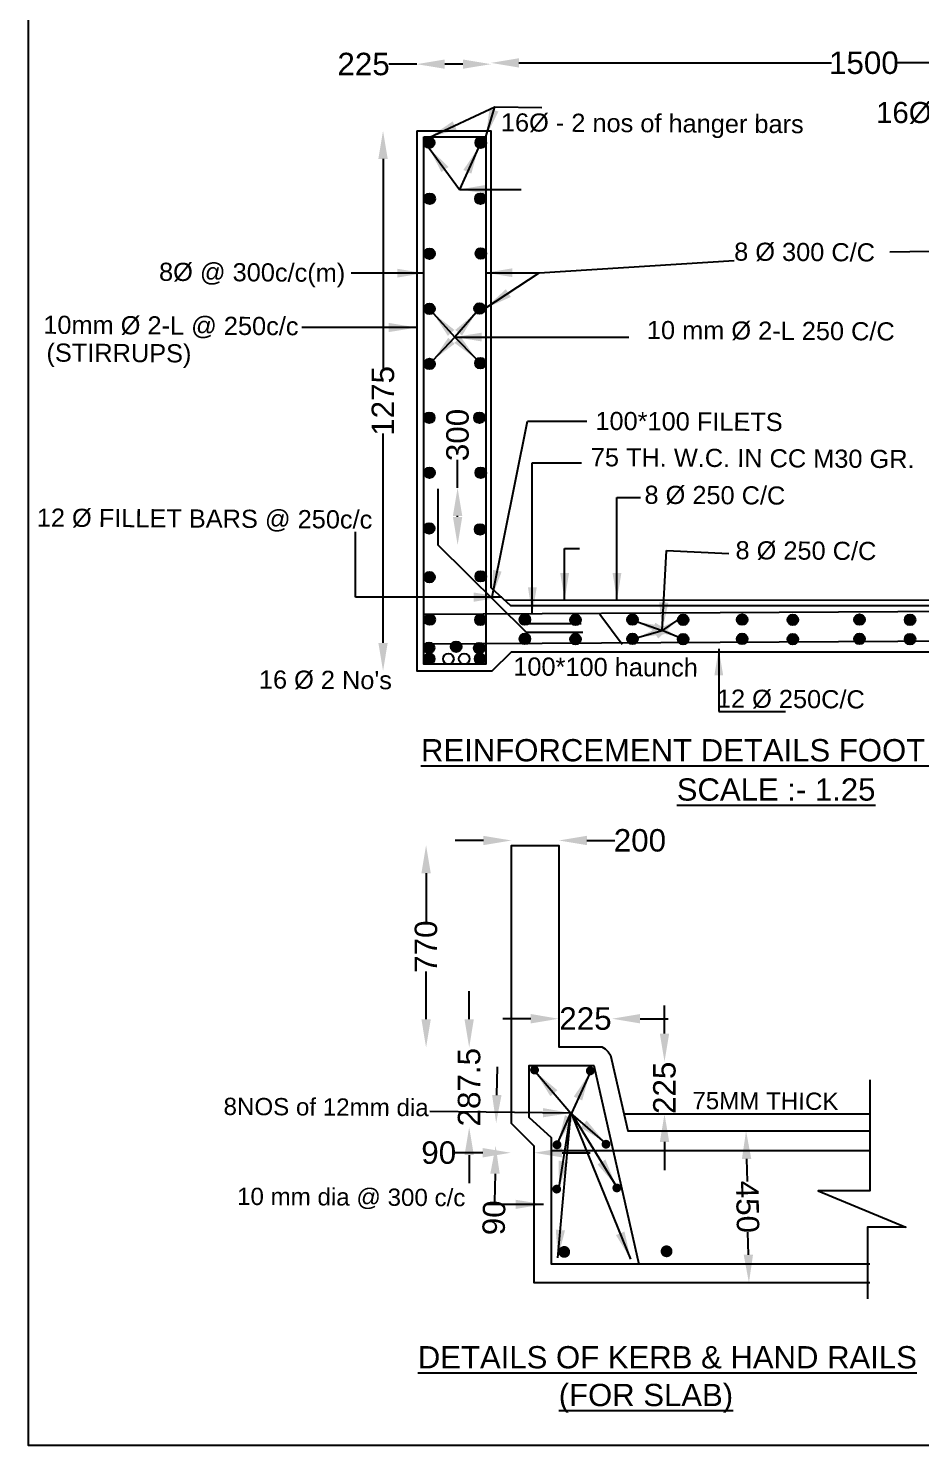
# Model space of a CAD drawing. Header units: millimetres. Extents: x 107893 to 120395, y 5183 to 13696.
# Drawn here: x 107893 to 111074, y 5183 to 10234 of the extents above; entities that cross this region are included whole.
import ezdxf

# ---------------------------------------------------------------- set-up
doc = ezdxf.new("R2010")
doc.units = ezdxf.units.MM
doc.header["$MEASUREMENT"] = 0
doc.layers.add('DRAWING', color=7, linetype='Continuous')
doc.layers.add('TEXT', color=7, linetype='Continuous')
doc.styles.get("Standard").update_dxf_attribs({"font": 'arial.ttf'})
doc.dimstyles.get("Standard").update_dxf_attribs({"dimtxt": 110, "dimasz": 100, "dimexe": 0.18, "dimexo": 0.0625, "dimgap": 0.09, "dimtad": 0, "dimdec": 0, "dimzin": 0, "dimdsep": 46, "dimtxsty": 'Standard', "dimcen": 0.09, "dimse1": 1, "dimse2": 1, "dimadec": 0, "dimazin": 0, "dimtfac": 1, "dimtdec": 0, "dimtofl": 0, "dimtmove": 0, "dimatfit": 3, "dimfxl": 1, "dimtolj": 1, "dimtzin": 0, "dimarcsym": 0})

# ---------------------------------------------------------------- blocks, each defined once
blk = doc.blocks.new('*D36')
at = {"layer": 'Defpoints', "color": 0}
for p in [(109277.3, 9868.3), (109157.2, 7943.6), (109277.3, 7943.6)]:
    blk.add_point(p, dxfattribs=at)
at = {"layer": 'TEXT', "color": 0, "lineweight": -2}
for p, q in [((109157.2, 9768.3), (109157.2, 9022.1)), ((109157.2, 8043.6), (109157.2, 8789.9))]:
    blk.add_line(p, q, dxfattribs=at)
at = {"layer": 'TEXT', "color": 0}
for points in [[(109140.5, 9768.3), (109173.8, 9768.3), (109157.2, 9868.3)], [(109140.5, 8043.6), (109173.8, 8043.6), (109157.2, 7943.6)]]:
    blk.add_solid(points, dxfattribs=at)
at = {"layer": 'TEXT', "color": 0, "insert": (109157.2, 8906), "char_height": 80, "attachment_point": 5, "rotation": 90}
blk.add_mtext('\\A1;1275', dxfattribs=at)
blk = doc.blocks.new('*D32')
at = {"layer": 'Defpoints', "color": 0}
for p in [(109413.4, 8596.3), (109423, 8596.3), (109415.4, 8392.9)]:
    blk.add_point(p, dxfattribs=at)
at = {"layer": 'TEXT', "color": 0, "lineweight": -2}
for p, q in [((109423, 8596.3), (109423, 8696.3)), ((109423, 8492.9), (109423, 8496.3))]:
    blk.add_line(p, q, dxfattribs=at)
at = {"layer": 'TEXT', "color": 0}
for points in [[(109406.3, 8496.3), (109439.6, 8496.3), (109423, 8596.3)], [(109406.3, 8492.9), (109439.6, 8492.9), (109423, 8392.9)]]:
    blk.add_solid(points, dxfattribs=at)
at = {"layer": 'TEXT', "color": 0, "insert": (109423, 8784.6), "char_height": 80, "attachment_point": 5, "rotation": 90}
blk.add_mtext('\\A1;300', dxfattribs=at)
blk = doc.blocks.new('*D39')
at = {"layer": 'Defpoints', "color": 0}
for p in [(109541.8, 10110.6), (109541.8, 9868.3), (112163.1, 9888.1)]:
    blk.add_point(p, dxfattribs=at)
at = {"layer": 'TEXT', "color": 0, "lineweight": -2}
for p, q in [((109641.8, 10110.6), (110755.4, 10110.6)), ((112063.1, 10110.6), (110986.7, 10110.6))]:
    blk.add_line(p, q, dxfattribs=at)
at = {"layer": 'TEXT', "color": 0}
for points in [[(109641.8, 10127.3), (109641.8, 10094), (109541.8, 10110.6)], [(112063.1, 10127.3), (112063.1, 10094), (112163.1, 10110.6)]]:
    blk.add_solid(points, dxfattribs=at)
at = {"layer": 'TEXT', "color": 0, "insert": (110871.1, 10110.6), "char_height": 80, "attachment_point": 5}
blk.add_mtext('\\A1;1500', dxfattribs=at)
blk = doc.blocks.new('*D35')
at = {"layer": 'Defpoints', "color": 0}
for p in [(109277.3, 10106.1), (109277.3, 9868.3), (109541.8, 9868.3)]:
    blk.add_point(p, dxfattribs=at)
at = {"layer": 'TEXT', "color": 0, "lineweight": -2}
for p, q in [((109277.3, 10106.1), (109177.3, 10106.1)), ((109441.8, 10106.1), (109377.3, 10106.1))]:
    blk.add_line(p, q, dxfattribs=at)
at = {"layer": 'TEXT', "color": 0}
for points in [[(109377.3, 10122.8), (109377.3, 10089.5), (109277.3, 10106.1)], [(109441.8, 10122.8), (109441.8, 10089.5), (109541.8, 10106.1)]]:
    blk.add_solid(points, dxfattribs=at)
at = {"layer": 'TEXT', "color": 0, "insert": (109087.8, 10106.1), "char_height": 80, "attachment_point": 5}
blk.add_mtext('\\A1;225', dxfattribs=at)
blk = doc.blocks.new('*D42')
at = {"layer": 'Defpoints', "color": 0}
for p in [(110446, 6304.6), (110456.3, 5763.3), (110461.4, 5763.4)]:
    blk.add_point(p, dxfattribs=at)
at = {"layer": 'TEXT', "color": 0, "lineweight": -2}
for p, q in [((110453, 6204.7), (110454.6, 6124)), ((110459.5, 5863.3), (110458, 5944.1))]:
    blk.add_line(p, q, dxfattribs=at)
at = {"layer": 'TEXT', "color": 0}
for points in [[(110469.7, 6205.1), (110436.4, 6204.4), (110451.2, 6304.7)], [(110476.1, 5863.7), (110442.8, 5863), (110461.4, 5763.4)]]:
    blk.add_solid(points, dxfattribs=at)
at = {"layer": 'TEXT', "color": 0, "insert": (110456.3, 6034), "char_height": 80, "attachment_point": 5, "rotation": 271.0811}
blk.add_mtext('\\A1;450', dxfattribs=at)
blk = doc.blocks.new('*D43')
at = {"layer": 'Defpoints', "color": 0}
for p in [(109612.9, 6250.8), (109612.9, 6226.8), (109695.5, 6250.8)]:
    blk.add_point(p, dxfattribs=at)
at = {"layer": 'TEXT', "color": 0, "lineweight": -2}
for p, q in [((109512.9, 6226.8), (109412.9, 6226.8)), ((109795.5, 6226.8), (109895.5, 6226.8))]:
    blk.add_line(p, q, dxfattribs=at)
at = {"layer": 'TEXT', "color": 0}
for points in [[(109512.9, 6243.5), (109512.9, 6210.1), (109612.9, 6226.8)], [(109795.5, 6243.5), (109795.5, 6210.1), (109695.5, 6226.8)]]:
    blk.add_solid(points, dxfattribs=at)
at = {"layer": 'TEXT', "color": 0, "insert": (109355.7, 6226.8), "char_height": 80, "attachment_point": 5}
blk.add_mtext('\\A1;90', dxfattribs=at)
blk = doc.blocks.new('*D44')
at = {"layer": 'Defpoints', "color": 0}
for p in [(109614.7, 6331.2), (109558.6, 6252.1), (109612.9, 6250.8)]:
    blk.add_point(p, dxfattribs=at)
at = {"layer": 'TEXT', "color": 0, "lineweight": -2}
for p, q in [((109562.7, 6432.4), (109565, 6532.4)), ((109556.4, 6152.1), (109554.1, 6052.1))]:
    blk.add_line(p, q, dxfattribs=at)
at = {"layer": 'TEXT', "color": 0}
for points in [[(109546, 6432.8), (109579.4, 6432), (109560.4, 6332.4)], [(109539.7, 6152.5), (109573, 6151.7), (109558.6, 6252.1)]]:
    blk.add_solid(points, dxfattribs=at)
at = {"layer": 'TEXT', "color": 0, "insert": (109552.8, 5994.9), "char_height": 80, "attachment_point": 5, "rotation": 88.7018}
blk.add_mtext('\\A1;90', dxfattribs=at)
blk = doc.blocks.new('*D40')
at = {"layer": 'Defpoints', "color": 0}
for p in [(109451.5, 6602.3), (109464.3, 6602.3), (109451.5, 6318.4)]:
    blk.add_point(p, dxfattribs=at)
at = {"layer": 'TEXT', "color": 0, "lineweight": -2}
for p, q in [((109464.3, 6702.3), (109464.3, 6802.3)), ((109464.3, 6218.4), (109464.3, 6118.4))]:
    blk.add_line(p, q, dxfattribs=at)
at = {"layer": 'TEXT', "color": 0}
for points in [[(109447.6, 6702.3), (109480.9, 6702.3), (109464.3, 6602.3)], [(109447.6, 6218.4), (109480.9, 6218.4), (109464.3, 6318.4)]]:
    blk.add_solid(points, dxfattribs=at)
at = {"layer": 'TEXT', "color": 0, "insert": (109464.3, 6460.4), "char_height": 80, "attachment_point": 5, "rotation": 90}
blk.add_mtext('\\A1;287.5', dxfattribs=at)
blk = doc.blocks.new('*D45')
at = {"layer": 'Defpoints', "color": 0}
for p in [(109783.7, 6704.4), (109973.7, 6704.4), (109973.7, 6704.4)]:
    blk.add_point(p, dxfattribs=at)
at = {"layer": 'TEXT', "color": 0, "lineweight": -2}
for p, q in [((109683.7, 6704.4), (109583.7, 6704.4)), ((110073.7, 6704.4), (110173.7, 6704.4))]:
    blk.add_line(p, q, dxfattribs=at)
at = {"layer": 'TEXT', "color": 0}
for points in [[(109683.7, 6721.1), (109683.7, 6687.7), (109783.7, 6704.4)], [(110073.7, 6721.1), (110073.7, 6687.7), (109973.7, 6704.4)]]:
    blk.add_solid(points, dxfattribs=at)
at = {"layer": 'TEXT', "color": 0, "insert": (109878.7, 6704.4), "char_height": 80, "attachment_point": 5}
blk.add_mtext('\\A1;225', dxfattribs=at)
blk = doc.blocks.new('*D46')
at = {"layer": 'Defpoints', "color": 0}
for p in [(110160.5, 6551.3), (110162.1, 6551.3), (110162.1, 6365.1)]:
    blk.add_point(p, dxfattribs=at)
at = {"layer": 'TEXT', "color": 0, "lineweight": -2}
for p, q in [((110160.5, 6651.3), (110160.5, 6751.3)), ((110160.5, 6265.1), (110160.5, 6165.1))]:
    blk.add_line(p, q, dxfattribs=at)
at = {"layer": 'TEXT', "color": 0}
for points in [[(110143.8, 6651.3), (110177.2, 6651.3), (110160.5, 6551.3)], [(110143.8, 6265.1), (110177.2, 6265.1), (110160.5, 6365.1)]]:
    blk.add_solid(points, dxfattribs=at)
at = {"layer": 'TEXT', "color": 0, "insert": (110160.5, 6458.2), "char_height": 80, "attachment_point": 5, "rotation": 90}
blk.add_mtext('\\A1;225', dxfattribs=at)
blk = doc.blocks.new('*D41')
at = {"layer": 'Defpoints', "color": 0}
for p in [(109310.6, 7323), (109464.3, 7323), (109464.3, 6602.3)]:
    blk.add_point(p, dxfattribs=at)
at = {"layer": 'TEXT', "color": 0, "lineweight": -2}
for p, q in [((109310.6, 7223), (109310.6, 7049.2)), ((109310.6, 6702.3), (109310.6, 6873.1))]:
    blk.add_line(p, q, dxfattribs=at)
at = {"layer": 'TEXT', "color": 0}
for points in [[(109294, 7223), (109327.3, 7223), (109310.6, 7323)], [(109294, 6702.3), (109327.3, 6702.3), (109310.6, 6602.3)]]:
    blk.add_solid(points, dxfattribs=at)
at = {"layer": 'TEXT', "color": 0, "insert": (109310.6, 6961.2), "char_height": 80, "attachment_point": 5, "rotation": 90}
blk.add_mtext('\\A1;770', dxfattribs=at)
blk = doc.blocks.new('*D47')
at = {"layer": 'Defpoints', "color": 0}
for p in [(109783.7, 7339.6), (109614.7, 7322), (109783.7, 7322)]:
    blk.add_point(p, dxfattribs=at)
at = {"layer": 'TEXT', "color": 0, "lineweight": -2}
for p, q in [((109514.7, 7339.6), (109414.7, 7339.6)), ((109883.7, 7339.6), (109983.7, 7339.6))]:
    blk.add_line(p, q, dxfattribs=at)
at = {"layer": 'TEXT', "color": 0}
for points in [[(109514.7, 7356.2), (109514.7, 7322.9), (109614.7, 7339.6)], [(109883.7, 7356.2), (109883.7, 7322.9), (109783.7, 7339.6)]]:
    blk.add_solid(points, dxfattribs=at)
at = {"layer": 'TEXT', "color": 0, "insert": (110072.8, 7339.6), "char_height": 80, "attachment_point": 5}
blk.add_mtext('\\A1;200', dxfattribs=at)

msp = doc.modelspace()

# ---------------------------------------------------------------- hatches: boundary and pattern name
at = {"layer": 'DRAWING'}
h = msp.add_hatch(color=256, dxfattribs=at)
h.paths.add_polyline_path([(109340.7, 9826.2, 0.183648), (109335.9, 9838.7), (109307.6, 9838.7, 0.106401), (109303.6, 9831.8), (109303.6, 9820.5, 0.85914)])
h.paths.add_polyline_path([(109307.6, 9838.7), (109335.9, 9838.7, 0.449154)])
h = msp.add_hatch(color=256, dxfattribs=at)
h.paths.add_polyline_path([(109524.1, 9826.2, 0.183648), (109519.3, 9838.7), (109491, 9838.7, 0.106401), (109487.1, 9831.8), (109487.1, 9820.5, 0.85914)])
h.paths.add_polyline_path([(109491, 9838.7), (109519.3, 9838.7, 0.449154)])
h = msp.add_hatch(color=256, dxfattribs=at)
h.paths.add_polyline_path([(109342.6, 9626.7, 0.183648), (109337.8, 9639.3), (109309.5, 9639.3, 0.106401), (109305.5, 9632.3), (109305.5, 9621, 0.85914)])
h.paths.add_polyline_path([(109309.5, 9639.3), (109337.8, 9639.3, 0.449154)])
h = msp.add_hatch(color=256, dxfattribs=at)
h.paths.add_polyline_path([(109523.2, 9626.7, 0.183648), (109518.4, 9639.3), (109490, 9639.3, 0.106401), (109486.1, 9632.3), (109486.1, 9621, 0.85914)])
h.paths.add_polyline_path([(109490, 9639.3), (109518.4, 9639.3, 0.449154)])
h = msp.add_hatch(color=256, dxfattribs=at)
h.paths.add_polyline_path([(109341.7, 9430.7, 0.183648), (109336.9, 9443.3), (109308.5, 9443.3, 0.106401), (109304.6, 9436.3), (109304.6, 9425, 0.85914)])
h.paths.add_polyline_path([(109308.5, 9443.3), (109336.9, 9443.3, 0.449154)])
h = msp.add_hatch(color=256, dxfattribs=at)
h.paths.add_polyline_path([(109525.1, 9431.6, 0.183648), (109520.3, 9444.2), (109492, 9444.2, 0.106401), (109488, 9437.3), (109488, 9426, 0.85914)])
h.paths.add_polyline_path([(109492, 9444.2), (109520.3, 9444.2, 0.449154)])
h = msp.add_hatch(color=256, dxfattribs=at)
h.paths.add_polyline_path([(109341.7, 9234.3, 0.183648), (109336.9, 9246.9), (109308.5, 9246.9, 0.106401), (109304.6, 9240), (109304.6, 9228.7, 0.85914)])
h.paths.add_polyline_path([(109308.5, 9246.9), (109336.9, 9246.9, 0.449154)])
h = msp.add_hatch(color=256, dxfattribs=at)
h.paths.add_polyline_path([(109520.3, 9235.3, 0.183648), (109515.5, 9247.9), (109487.2, 9247.9, 0.106401), (109483.2, 9240.9), (109483.2, 9229.6, 0.85914)])
h.paths.add_polyline_path([(109487.2, 9247.9), (109515.5, 9247.9, 0.449154)])
h = msp.add_hatch(color=256, dxfattribs=at)
h.paths.add_polyline_path([(109341.7, 9037.7, 0.183648), (109336.9, 9050.3), (109308.5, 9050.3, 0.106401), (109304.6, 9043.4), (109304.6, 9032.1, 0.85914)])
h.paths.add_polyline_path([(109308.5, 9050.3), (109336.9, 9050.3, 0.449154)])
h = msp.add_hatch(color=256, dxfattribs=at)
h.paths.add_polyline_path([(109523.2, 9040.6, 0.183648), (109518.4, 9053.2), (109490, 9053.2, 0.106401), (109486.1, 9046.2), (109486.1, 9034.9, 0.85914)])
h.paths.add_polyline_path([(109490, 9053.2), (109518.4, 9053.2, 0.449154)])
h = msp.add_hatch(color=256, dxfattribs=at)
h.paths.add_polyline_path([(109341, 8846.2, 0.183648), (109336.2, 8858.8), (109307.9, 8858.8, 0.106401), (109304, 8851.9), (109304, 8840.6, 0.85914)])
h.paths.add_polyline_path([(109307.9, 8858.8), (109336.2, 8858.8, 0.449154)])
h = msp.add_hatch(color=256, dxfattribs=at)
h.paths.add_polyline_path([(109519.6, 8846.2, 0.183648), (109514.8, 8858.8), (109486.4, 8858.8, 0.106401), (109482.5, 8851.9), (109482.5, 8840.6, 0.85914)])
h.paths.add_polyline_path([(109486.4, 8858.8), (109514.8, 8858.8, 0.449154)])
h = msp.add_hatch(color=256, dxfattribs=at)
h.paths.add_polyline_path([(109341.6, 8650.2, 0.183648), (109336.8, 8662.8), (109308.5, 8662.8, 0.106401), (109304.6, 8655.9), (109304.6, 8644.6, 0.85914)])
h.paths.add_polyline_path([(109308.5, 8662.8), (109336.8, 8662.8, 0.449154)])
h = msp.add_hatch(color=256, dxfattribs=at)
h.paths.add_polyline_path([(109524.4, 8650.2, 0.183648), (109519.6, 8662.8), (109491.2, 8662.8, 0.106401), (109487.3, 8655.9), (109487.3, 8644.6, 0.85914)])
h.paths.add_polyline_path([(109491.2, 8662.8), (109519.6, 8662.8, 0.449154)])
h = msp.add_hatch(color=256, dxfattribs=at)
h.paths.add_polyline_path([(109340.5, 8451.8, 0.183648), (109335.7, 8464.4), (109307.3, 8464.4, 0.106401), (109303.4, 8457.4), (109303.4, 8446.1, 0.85914)])
h.paths.add_polyline_path([(109307.3, 8464.4), (109335.7, 8464.4, 0.449154)])
h = msp.add_hatch(color=256, dxfattribs=at)
h.paths.add_polyline_path([(109522, 8448.2, 0.183648), (109517.2, 8460.8), (109488.8, 8460.8, 0.106401), (109484.9, 8453.8), (109484.9, 8442.5, 0.85914)])
h.paths.add_polyline_path([(109488.8, 8460.8), (109517.2, 8460.8, 0.449154)])
h = msp.add_hatch(color=256, dxfattribs=at)
h.paths.add_polyline_path([(109341.7, 8277.9, 0.183648), (109336.9, 8290.5), (109308.5, 8290.5, 0.106401), (109304.6, 8283.5), (109304.6, 8272.2, 0.85914)])
h.paths.add_polyline_path([(109308.5, 8290.5), (109336.9, 8290.5, 0.449154)])
h = msp.add_hatch(color=256, dxfattribs=at)
h.paths.add_polyline_path([(109524.4, 8280.9, 0.183648), (109519.6, 8293.5), (109491.2, 8293.5, 0.106401), (109487.3, 8286.5), (109487.3, 8275.2, 0.85914)])
h.paths.add_polyline_path([(109491.2, 8293.5), (109519.6, 8293.5, 0.449154)])
h = msp.add_hatch(color=256, dxfattribs=at)
h.paths.add_polyline_path([(109342.7, 8126.7, 0.183648), (109337.9, 8139.3), (109309.5, 8139.3, 0.106401), (109305.6, 8132.4), (109305.6, 8121.1, 0.85914)])
h.paths.add_polyline_path([(109309.5, 8139.3), (109337.9, 8139.3, 0.449154)])
h = msp.add_hatch(color=256, dxfattribs=at)
h.paths.add_polyline_path([(109522.9, 8126, 0.183648), (109518.1, 8138.6), (109489.8, 8138.6, 0.106401), (109485.9, 8131.6), (109485.9, 8120.3, 0.85914)])
h.paths.add_polyline_path([(109489.8, 8138.6), (109518.1, 8138.6, 0.449154)])
h = msp.add_hatch(color=256, dxfattribs=at)
h.paths.add_polyline_path([(109682, 8126.7, 0.183648), (109677.2, 8139.3), (109648.9, 8139.3, 0.106401), (109644.9, 8132.4), (109644.9, 8121.1, 0.85914)])
h.paths.add_polyline_path([(109648.9, 8139.3), (109677.2, 8139.3, 0.449154)])
h = msp.add_hatch(color=256, dxfattribs=at)
h.paths.add_polyline_path([(109862.3, 8126, 0.183648), (109857.5, 8138.6), (109829.1, 8138.6, 0.106401), (109825.2, 8131.6), (109825.2, 8120.3, 0.85914)])
h.paths.add_polyline_path([(109829.1, 8138.6), (109857.5, 8138.6, 0.449154)])
h = msp.add_hatch(color=256, dxfattribs=at)
h.paths.add_polyline_path([(110065.5, 8126.7, 0.183648), (110060.7, 8139.3), (110032.4, 8139.3, 0.106401), (110028.4, 8132.4), (110028.4, 8121.1, 0.85914)])
h.paths.add_polyline_path([(110032.4, 8139.3), (110060.7, 8139.3, 0.449154)])
h = msp.add_hatch(color=256, dxfattribs=at)
h.paths.add_polyline_path([(110245.8, 8126, 0.183648), (110241, 8138.6), (110212.6, 8138.6, 0.106401), (110208.7, 8131.6), (110208.7, 8120.3, 0.85914)])
h.paths.add_polyline_path([(110212.6, 8138.6), (110241, 8138.6, 0.449154)])
h = msp.add_hatch(color=256, dxfattribs=at)
h.paths.add_polyline_path([(110456.5, 8126.7, 0.183648), (110451.7, 8139.3), (110423.3, 8139.3, 0.106401), (110419.4, 8132.4), (110419.4, 8121.1, 0.85914)])
h.paths.add_polyline_path([(110423.3, 8139.3), (110451.7, 8139.3, 0.449154)])
h = msp.add_hatch(color=256, dxfattribs=at)
h.paths.add_polyline_path([(110636.7, 8126, 0.183648), (110631.9, 8138.6), (110603.6, 8138.6, 0.106401), (110599.6, 8131.6), (110599.6, 8120.3, 0.85914)])
h.paths.add_polyline_path([(110603.6, 8138.6), (110631.9, 8138.6, 0.449154)])
h = msp.add_hatch(color=256, dxfattribs=at)
h.paths.add_polyline_path([(110874.4, 8126.7, 0.183648), (110869.6, 8139.3), (110841.3, 8139.3, 0.106401), (110837.4, 8132.4), (110837.4, 8121.1, 0.85914)])
h.paths.add_polyline_path([(110841.3, 8139.3), (110869.6, 8139.3, 0.449154)])
h = msp.add_hatch(color=256, dxfattribs=at)
h.paths.add_polyline_path([(111054.7, 8126, 0.183648), (111049.9, 8138.6), (111021.5, 8138.6, 0.106401), (111017.6, 8131.6), (111017.6, 8120.3, 0.85914)])
h.paths.add_polyline_path([(111021.5, 8138.6), (111049.9, 8138.6, 0.449154)])
h = msp.add_hatch(color=256, dxfattribs=at)
h.paths.add_polyline_path([(109303, 8020.7, 0.85914), (109340.1, 8026.3, 0.186928), (109335.1, 8039.1), (109306.9, 8038.9, 0.106793), (109303, 8031.9)])
h.paths.add_polyline_path([(109335.1, 8039.1, 0.444884), (109306.9, 8038.9)])
h = msp.add_hatch(color=256, dxfattribs=at)
h.paths.add_polyline_path([(109434.4, 8039.6, 0.576652), (109401.6, 8039.4)])
h.paths.add_polyline_path([(109401.6, 8039.4, 0.130503), (109399.1, 8030, 1), (109437, 8030, 0.133335), (109434.4, 8039.6)])
for points in [[(109500.3, 8005.8, -0.034559), (109502.9, 8005.9, 0.374296), (109519.2, 8024.7, 0.23987), (109511.4, 8040.1), (109489, 8039.9, 0.236928), (109481.3, 8024.7, 0.414214)], [(109511.4, 8040.1, 0.328437), (109489, 8039.9)], [(109340.9, 7987, 1), (109303, 7987, 0.374296), (109319.3, 7968.2), (109324.6, 7968.2, 0.374296)], [(109483.9, 7987, 0.374296), (109500.3, 7968.2), (109505.5, 7968.2, 0.374296), (109521.9, 7987, 0.414214), (109502.9, 8005.9, -0.034559), (109500.3, 8005.8, 0.374296)]]:
    msp.add_hatch(color=256, dxfattribs=at).paths.add_polyline_path(points)
h = msp.add_hatch(color=256, dxfattribs=at)
h.paths.add_polyline_path([(109682, 8057.9, 0.183648), (109677.2, 8070.5), (109648.9, 8070.5, 0.106401), (109644.9, 8063.5), (109644.9, 8052.2, 0.85914)])
h.paths.add_polyline_path([(109648.9, 8070.5), (109677.2, 8070.5, 0.449154)])
h = msp.add_hatch(color=256, dxfattribs=at)
h.paths.add_polyline_path([(109862.3, 8057.1, 0.183648), (109857.5, 8069.7), (109829.1, 8069.7, 0.106401), (109825.2, 8062.8), (109825.2, 8051.5, 0.85914)])
h.paths.add_polyline_path([(109829.1, 8069.7), (109857.5, 8069.7, 0.449154)])
h = msp.add_hatch(color=256, dxfattribs=at)
h.paths.add_polyline_path([(110065.5, 8057.9, 0.183648), (110060.7, 8070.5), (110032.4, 8070.5, 0.106401), (110028.4, 8063.5), (110028.4, 8052.2, 0.85914)])
h.paths.add_polyline_path([(110032.4, 8070.5), (110060.7, 8070.5, 0.449154)])
h = msp.add_hatch(color=256, dxfattribs=at)
h.paths.add_polyline_path([(110245.8, 8057.1, 0.183648), (110241, 8069.7), (110212.6, 8069.7, 0.106401), (110208.7, 8062.8), (110208.7, 8051.5, 0.85914)])
h.paths.add_polyline_path([(110212.6, 8069.7), (110241, 8069.7, 0.449154)])
h = msp.add_hatch(color=256, dxfattribs=at)
h.paths.add_polyline_path([(110456.5, 8057.9, 0.183648), (110451.7, 8070.5), (110423.3, 8070.5, 0.106401), (110419.4, 8063.5), (110419.4, 8052.2, 0.85914)])
h.paths.add_polyline_path([(110423.3, 8070.5), (110451.7, 8070.5, 0.449154)])
h = msp.add_hatch(color=256, dxfattribs=at)
h.paths.add_polyline_path([(110636.7, 8057.1, 0.183648), (110631.9, 8069.7), (110603.6, 8069.7, 0.106401), (110599.6, 8062.8), (110599.6, 8051.5, 0.85914)])
h.paths.add_polyline_path([(110603.6, 8069.7), (110631.9, 8069.7, 0.449154)])
h = msp.add_hatch(color=256, dxfattribs=at)
h.paths.add_polyline_path([(110874.4, 8057.9, 0.183648), (110869.6, 8070.5), (110841.3, 8070.5, 0.106401), (110837.4, 8063.5), (110837.4, 8052.2, 0.85914)])
h.paths.add_polyline_path([(110841.3, 8070.5), (110869.6, 8070.5, 0.449154)])
h = msp.add_hatch(color=256, dxfattribs=at)
h.paths.add_polyline_path([(111054.7, 8057.1, 0.183648), (111049.9, 8069.7), (111021.5, 8069.7, 0.106401), (111017.6, 8062.8), (111017.6, 8051.5, 0.85914)])
h.paths.add_polyline_path([(111021.5, 8069.7), (111049.9, 8069.7, 0.449154)])

# ---------------------------------------------------------------- linework, layer by layer
for points in [[(109277.3, 9868.3), (109541.8, 9868.3), (109541.8, 8241.3), (109611.3, 8177.3), (112096.6, 8177.3)], [(109277.3, 9868.3), (109277.3, 7943.6), (109546.2, 7943.6), (109615, 8012.3), (112100.8, 8012.3)], [(111817, 9450.7), (110963.2, 9436.6)], [(109714.1, 9362.9), (110408.6, 9405.9)], [(109669.5, 9133.6), (110032.8, 9133.6)], [(109352.4, 8592.5), (109352.4, 8392.9), (109667.5, 8082.1), (109869.8, 8082.1)], [(109589.4, 8197.4), (112119.9, 8196.4)], [(109929.5, 8146.5), (110009.6, 8038.9)], [(109666.1, 8113.2), (109863.6, 8113.2)], [(110354.1, 7798.9), (110591.4, 7798.9)], [(110892.3, 5763.3), (109695.5, 5763.3), (109695.5, 6250.8), (109614.7, 6331.2), (109614.7, 7322), (109783.7, 7322), (109783.7, 6604.4), (109920.1, 6604.4), (109936.6, 6603.8), (109949.5, 6596.7), (109959.3, 6586.4), (109968, 6575.1), (109972.1, 6559.2), (110030.2, 6304.6), (110890.6, 6304.6)], [(110892.3, 5829.9), (109757.9, 5829.9), (109757.9, 6279.4), (109678.1, 6352.3), (109678.1, 6537.2), (109909, 6537.2), (110068.7, 5829.9)], [(110016.4, 6365.1), (110890.6, 6365.1)], [(109757.9, 6235.3), (110890.6, 6235.3)]]:
    msp.add_lwpolyline(points, dxfattribs=at)
for points in [[(109303, 9846.6), (109523.4, 9846.6), (109523.4, 7968.2), (109303, 7968.2)], [(109303, 8146.5), (112470.6, 8164.1), (112470.6, 8056.5), (109303, 8038.9)]]:
    msp.add_lwpolyline(points, close=True, dxfattribs=at)
for points, const_width in [([(109689.3, 6521.7, 1), (109705, 6521.7, 1)], 15.7), ([(109888, 6518.6, 1), (109903.7, 6518.6, 1)], 15.7), ([(109769.4, 6255.1, 1), (109785.1, 6255.1, 1)], 15.7), ([(109944.2, 6257.2, 1), (109959.9, 6257.2, 1)], 15.7), ([(109768.4, 6097.2, 1), (109784.1, 6097.2, 1)], 15.7), ([(109982.7, 6101.3, 1), (109998.4, 6101.3, 1)], 15.7), ([(109792.6, 5873.4, 1), (109813.6, 5873.4, 1)], 21.1), ([(110157.4, 5875.6, 1), (110178.4, 5875.6, 1)], 21.1)]:
    msp.add_lwpolyline(points, format="xyb", close=True, dxfattribs=dict(at, const_width=const_width))
for centre in [(109321.7, 9826.2), (109505.2, 9826.2), (109323.6, 9626.7), (109504.2, 9626.7), (109322.7, 9430.7), (109506.1, 9431.6), (109322.7, 9234.3), (109501.3, 9235.3), (109322.7, 9037.7), (109504.2, 9040.6), (109322.1, 8846.2), (109500.6, 8846.2), (109322.7, 8650.2), (109505.4, 8650.2), (109321.5, 8451.8), (109503, 8448.2), (109322.7, 8277.9), (109505.4, 8280.9), (109323.7, 8126.7), (109504, 8126), (109663, 8126.7), (109843.3, 8126), (110046.5, 8126.7), (110226.8, 8126), (110437.5, 8126.7), (110617.7, 8126), (110855.5, 8126.7), (111035.7, 8126), (109321.1, 8026.3), (109418, 8030), (109500.3, 8024.7), (109663, 8057.9), (109843.3, 8057.1), (110046.5, 8057.9), (110226.8, 8057.1), (110437.5, 8057.9), (110617.7, 8057.1), (110855.5, 8057.9), (111035.7, 8057.1), (109322, 7987), (109390.2, 7987), (109446.6, 7987), (109502.9, 7987)]:
    msp.add_circle(centre, 19, dxfattribs=at)
at = {"layer": 'TEXT'}
msp.add_lwpolyline([(107892.9, 13696.5), (120395.3, 13696.5), (120395.3, 5183), (107892.9, 5183)], close=True, dxfattribs=at)
msp.add_lwpolyline([(110892.5, 6487.1), (110892.5, 6091), (110708.7, 6091), (111020.6, 5961), (110884.3, 5961), (110884.3, 5706.4)], dxfattribs=at)

# ---------------------------------------------------------------- texts
at = {"layer": 'DRAWING'}
for s, height, p in [('16Ø - 2 nos of hanger bars', 64.649, (109577.2, 9866.5)), ('8 Ø 300 C/C', 64.649, (110408.6, 9405.9)), ('8Ø @ 300c/c(m)', 64.649, (108358.6, 9334)), ('10mm Ø 2-L @ 250c/c ', 64.649, (107946, 9145.3)), ('10 mm Ø 2-L 250 C/C', 64.649, (110097.6, 9126.6)), ('(STIRRUPS)', 64.65, (107957.3, 9046.1)), ('100*100 FILETS', 64.649, (109913.9, 8802.6)), ('75 TH. W.C. IN CC M30 GR.', 64.649, (109897.6, 8673.3)), ('8 Ø 250 C/C', 64.649, (110088.9, 8539.4)), ('12 Ø FILLET BARS @ 250c/c ', 64.649, (107922.9, 8458.1)), ('8 Ø 250 C/C', 64.649, (110413.4, 8341.8)), ('100*100 haunch', 64.649, (109621.3, 7927.4)), ("16 Ø 2 No's", 64.649, (108714.6, 7881.2)), ('12 Ø 250C/C', 64.649, (110347.1, 7813.1)), ('8NOS of 12mm dia ', 61.565, (108588.5, 6361.4)), ('75MM THICK', 61.56, (110259.6, 6382.2)), ('10 mm dia @ 300 c/c', 61.565, (108636.7, 6040.9))]:
    msp.add_text(s, height=height, rotation=359.6571, dxfattribs=at).set_placement(p)
at = {"layer": 'TEXT'}
for s, height, p in [('16Ø - 2 nos of hanger bars', 75.179, (110914.4, 9896.2)), ('%%UREINFORCEMENT DETAILS FOOT BRIDGE SLAB', 79.305, (109292.5, 7621.6)), ('%%USCALE :- 1.25', 79.305, (110204.1, 7481.6)), ('%%UDETAILS OF KERB & HAND RAILS', 79.305, (109281.2, 5458.4)), ('%%U(FOR SLAB)', 79.305, (109783.4, 5323.9))]:
    msp.add_text(s, height=height, dxfattribs=at).set_placement(p)

# ---------------------------------------------------------------- dimensions: what is measured, and where the dimension line sits
dim = msp.add_linear_dim(base=(109277.3, 10106.1), p1=(109541.8, 9868.3), p2=(109277.3, 9868.3), text='225', dimstyle='Standard', override={"dimtxt": 80, "dimfxl": 2000}, dxfattribs=at)
dim.commit()
dim.dimension.update_dxf_attribs({"geometry": '*D35', "text_midpoint": (109087.8, 10106.1)})
dim = msp.add_linear_dim(base=(109541.8, 10110.6), p1=(112163.1, 9888.1), p2=(109541.8, 9868.3), text='1500', dimstyle='Standard', override={"dimtxt": 80, "dimfxl": 2000}, dxfattribs=at)
dim.commit()
dim.dimension.update_dxf_attribs({"geometry": '*D39', "text_midpoint": (110871.1, 10110.6), "dimtype": 160})
for base, p1, p2, text, picture, middle in [((109157.2, 7943.6), (109277.3, 9868.3), (109277.3, 7943.6), '1275', '*D36', (109157.2, 8906)), ((109423, 8596.3), (109415.4, 8392.9), (109413.4, 8596.3), '300', '*D32', (109423, 8784.6))]:
    dim = msp.add_linear_dim(base=base, p1=p1, p2=p2, angle=90, text=text, dimstyle='Standard', override={"dimtxt": 80, "dimfxl": 2000}, dxfattribs=at)
    dim.commit()
    dim.dimension.update_dxf_attribs({"geometry": picture, "text_midpoint": middle})
for p1, p2, distance, text, picture, middle in [((109614.7, 7322), (109783.7, 7322), 17.6, '200', '*D47', (110072.8, 7339.6)), ((109451.5, 6318.4), (109451.5, 6602.3), -12.8, '287.5', '*D40', (109464.3, 6460.4)), ((109783.7, 6704.4), (109973.7, 6704.4), 0, '225', '*D45', (109878.7, 6704.4)), ((110162.1, 6365.1), (110162.1, 6551.3), 1.6, '225', '*D46', (110160.5, 6458.2)), ((109614.7, 6331.2), (109612.9, 6250.8), -54.3, '90', '*D44', (109552.8, 5994.9)), ((109695.5, 6250.8), (109612.9, 6250.8), 24.1, '90', '*D43', (109355.7, 6226.8)), ((110446, 6304.6), (110456.3, 5763.3), 5.1, '450', '*D42', (110456.3, 6034))]:
    dim = msp.add_aligned_dim(p1=p1, p2=p2, distance=distance, text=text, dimstyle='Standard', override={"dimtxt": 80, "dimfxl": 2000}, dxfattribs=at)
    dim.commit()
    dim.dimension.update_dxf_attribs({"geometry": picture, "text_midpoint": middle})
dim = msp.add_linear_dim(base=(109310.6, 7323), p1=(109464.3, 6602.3), p2=(109464.3, 7323), angle=90, text='770', dimstyle='Standard', override={"dimtxt": 80, "dimfxl": 2000}, dxfattribs=at)
dim.commit()
dim.dimension.update_dxf_attribs({"geometry": '*D41', "text_midpoint": (109310.6, 6961.2), "dimtype": 161})

# ---------------------------------------------------------------- leaders
at = {"layer": 'DRAWING'}
for points, override in [([(109321.7, 9845.1), (109556, 9953.7)], {"dimgap": 0.09, "dimtad": 0}), ([(109523.4, 9846.6), (109556, 9953.7), (109722.7, 9951.1)], {"dimgap": 0.09, "dimtad": 0}), ([(109321.7, 9807.2), (109429.2, 9660)], {"dimasz": 95, "dimgap": 0.09, "dimtad": 0, "dimfxl": 2000, "dimarcsym": 1}), ([(109497.3, 9808.9), (109429.2, 9660)], {"dimasz": 95, "dimgap": 0.09, "dimtad": 0, "dimfxl": 2000, "dimarcsym": 1}), ([(109429.2, 9660), (109649.2, 9660)], {"dimasz": 95, "dimgap": 0.09, "dimtad": 0, "dimfxl": 2000, "dimarcsym": 1}), ([(109303, 9361.3), (109043.5, 9361.3)], {"dimasz": 95, "dimgap": 0.09, "dimtad": 0, "dimfxl": 2000, "dimarcsym": 1}), ([(109520.3, 9235.3), (109714.1, 9362.9)], {"dimgap": 0.09, "dimtad": 0}), ([(109523.4, 9362.9), (109714.1, 9362.9)], {"dimasz": 95, "dimgap": 0.09, "dimtad": 0, "dimfxl": 2000, "dimarcsym": 1}), ([(109335.9, 9218.9), (109413.5, 9133.6)], {"dimasz": 95, "dimgap": 0.09, "dimtad": 0, "dimfxl": 2000, "dimarcsym": 1}), ([(109488.9, 9220.9), (109413.5, 9133.6)], {"dimasz": 95, "dimgap": 0.09, "dimtad": 0, "dimfxl": 2000, "dimarcsym": 1}), ([(109277.3, 9167.6), (108868.2, 9167.6)], {"dimgap": 0.09, "dimtad": 0}), ([(109413.5, 9133.6), (109669.5, 9133.6)], {"dimasz": 95, "dimgap": 0.09, "dimtad": 0, "dimfxl": 2000, "dimarcsym": 1}), ([(109335.8, 9051.5), (109413.5, 9133.6)], {"dimasz": 95, "dimgap": 0.09, "dimtad": 0, "dimfxl": 2000, "dimarcsym": 1}), ([(109489.1, 9055.6), (109413.5, 9133.6)], {"dimasz": 95, "dimgap": 0.09, "dimtad": 0, "dimfxl": 2000, "dimarcsym": 1}), ([(109545.7, 8207.7), (109672, 8833.9), (109884.1, 8833.9)], {"dimasz": 95, "dimgap": 0.09, "dimtad": 0, "dimfxl": 2000, "dimarcsym": 1}), ([(109689.3, 8146.5), (109689.3, 8685.5), (109864.2, 8685.5)], {"dimasz": 95, "dimgap": 0.09, "dimtad": 0, "dimfxl": 2000, "dimarcsym": 1}), ([(109991.1, 8197.2), (109991.1, 8561.4), (110074.4, 8561.4)], {"dimasz": 95, "dimgap": 0.09, "dimtad": 0, "dimfxl": 2000, "dimarcsym": 1}), ([(109804.5, 8197.3), (109804.5, 8380.5), (109857.2, 8380.5)], {"dimasz": 95, "dimgap": 0.09, "dimtad": 0, "dimfxl": 2000, "dimarcsym": 1}), ([(110152.6, 8088.2), (110167.9, 8373.3), (110390, 8362.8)], {"dimgap": 0.09, "dimtad": 0}), ([(110063.7, 8118.7), (110152.6, 8088.2)], {"dimasz": 95, "dimgap": 0.09, "dimtad": 0, "dimfxl": 2000, "dimarcsym": 1}), ([(110064.8, 8063.1), (110152.6, 8088.2)], {"dimasz": 95, "dimgap": 0.09, "dimtad": 0, "dimfxl": 2000, "dimarcsym": 1}), ([(110209.3, 8064.4), (110152.6, 8088.2)], {"dimasz": 95, "dimgap": 0.09, "dimtad": 0, "dimfxl": 2000, "dimarcsym": 1}), ([(110207.8, 8126), (110152.6, 8088.2)], {"dimasz": 95, "dimgap": 0.09, "dimtad": 0, "dimfxl": 2000, "dimarcsym": 1}), ([(110353.8, 8022.6), (110354.1, 7798.9)], {"dimasz": 95, "dimgap": 0.09, "dimtad": 0, "dimfxl": 2000, "dimarcsym": 1})]:
    msp.add_leader(points, dimstyle='Standard', override=override, dxfattribs=at)
at = {"layer": 'TEXT'}
for points, override in [([(109580.5, 8206.7), (109058.6, 8206.7), (109058.6, 8439.4)], {"dimgap": 0.09, "dimtad": 0, "dimfxl": 2000}), ([(109700.7, 6514.7), (109827, 6368.3)], {"dimgap": 0.09, "dimtad": 0}), ([(109894, 6510.9), (109828.4, 6368.3)], {"dimgap": 0.09, "dimtad": 0}), ([(109827, 6368.3), (109323.7, 6374.1)], {"dimgap": 0.09, "dimtad": 0}), ([(109780.4, 5851.8), (109827, 6368.3), (109828.4, 6368.3)], {"dimgap": 0.09, "dimtad": 0}), ([(109780.7, 6262.2), (109827, 6368.3)], {"dimgap": 0.09, "dimtad": 0}), ([(109784.1, 6097.2), (109827, 6368.3)], {"dimgap": 0.09, "dimtad": 0}), ([(109947.9, 6263.9), (109827, 6368.3)], {"dimgap": 0.09, "dimtad": 0}), ([(110040.2, 5847.1), (109828.4, 6368.3)], {"dimgap": 0.09, "dimtad": 0}), ([(109988.2, 6108.8), (109828.4, 6368.3)], {"dimgap": 0.09, "dimtad": 0}), ([(109729.4, 6042.9), (109527.3, 6042.9)], {"dimtxt": 80, "dimfxl": 2000})]:
    msp.add_leader(points, dimstyle='Standard', override=override, dxfattribs=at)

doc.saveas('drawing.dxf')
